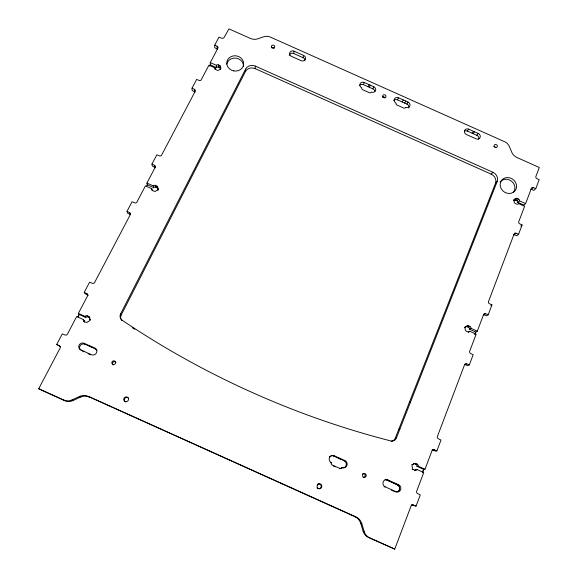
<?xml version="1.0" encoding="UTF-8"?>
<svg xmlns="http://www.w3.org/2000/svg" width="578" height="578" viewBox="0 0 578 578"><rect width="100%" height="100%" fill="white"/><g stroke="black" fill="none" stroke-linecap="round" stroke-linejoin="round"><path stroke-width="0.87" d="M530.842 189.266A1.582 1.416 38.3 0 1 531.42 189.389L533.891 190.4L535.806 188.609L539.173 179.671L536.752 178.501A1.59 1.416 37.7 0 1 535.871 176.543L539.296 167.497L517.064 157.563A9.436 8.388 35.1 0 1 511.725 152.166L509.355 146.501A8.395 7.5 34.1 0 0 504.63 141.718L270.425 37.115A8.374 7.478 12.6 0 0 263.72 36.782L257.918 38.784A9.407 8.359 11.6 0 1 250.346 38.408L228.967 28.9L224.199 37.281A2.11 1.879 9 0 1 221.475 38.141L218.975 37.122L214.749 45.127L214.734 47.757L217.126 48.92A1.582 1.416 8.4 0 1 217.603 49.267M215.03 69.411L215.038 67.901L208.94 65.169L201.252 79.778A1.611 1.452 6.5 0 1 199.164 80.458L196.643 79.424L192.041 88.145L192.163 90.565L194.591 91.75A1.611 1.459 5.6 0 1 195.075 92.104M216.367 67.85L216.389 65.321L210.291 62.597L217.877 48.184A1.59 1.423 8.4 0 0 217.155 46.298L214.749 45.127M217.126 48.92L217.155 46.298M218.34 67.416L218.376 64.888A1.597 1.438 8.3 0 0 216.389 65.321M219.683 68.016L219.727 65.487L218.376 64.888M219.727 65.487A1.597 1.438 8.4 0 1 220.594 67.2L220.55 69.468M120.961 319.085A5.296 5.05 -21 0 1 121.192 315.039L245.404 71.593L245.599 69.093A7.42 6.69 11.2 0 1 255.375 66.109L492.875 172.251A7.435 6.712 35.4 0 1 497.152 181.535L396.45 437.864A5.347 5.101 67.9 0 1 390.598 440.884A698.947 561.708 23.5 0 1 122.204 320.248A5.332 5.079 -20.8 0 1 120.592 313.89L245.599 69.093M245.404 71.593A7.377 6.654 11.2 0 1 255.122 68.616L255.375 66.109M289.238 55.495A3.222 2.89 14.7 0 1 293.689 53.494L294.115 51.182L303.616 55.423A3.237 2.904 15.6 0 1 305.285 59.353A3.237 2.904 15.6 0 1 301.051 60.654L291.536 56.398A3.237 2.897 14.7 0 1 289.874 52.468A3.237 2.897 14.7 0 1 294.115 51.182M305.04 60.155A3.222 2.89 15.5 0 0 303.139 57.721L303.616 55.423M359.697 85.334A3.215 2.897 21.2 0 1 363.432 84.648L364.227 82.495L373.742 86.743A3.237 2.912 22.1 0 1 375.483 90.71A3.237 2.912 22.1 0 1 371.322 92.039A1.568 1.409 21.9 0 1 369.306 92.69L362.63 89.706A1.568 1.409 21.3 0 1 361.792 87.784A3.237 2.912 21.2 0 1 360.058 83.824A3.237 2.912 21.2 0 1 364.227 82.495M411.731 504.825A1.835 1.72 76 0 1 411.948 504.897L416.066 506.126L420.3 494.905L417.591 493.576A1.835 1.72 73.7 0 1 416.673 491.199L423.732 472.558L416.991 469.531L415.654 469.676A1.799 1.698 71.1 0 1 414.737 470.405A1.799 1.698 71.1 0 0 415.784 469.661M432.091 449.886A1.785 1.676 67.4 0 1 432.727 450.016L435.451 451.122L436.91 450.862L440.985 440.053L438.326 438.753A1.777 1.676 64.9 0 1 437.409 436.455L464.611 364.66A1.72 1.604 54 0 1 466.677 363.793L469.329 364.884L473.165 354.704L470.586 353.447A1.712 1.597 52.2 0 1 469.683 351.265L476.164 334.156L469.741 331.273A1.691 1.575 49.3 0 1 467.754 331.851L466.33 331.208A1.691 1.582 49.2 0 1 465.304 329.287L465.369 329.128A1.691 1.575 49 0 1 466.395 326.462L466.453 326.303A1.691 1.575 48.9 0 1 468.433 325.732L469.856 326.368A1.691 1.575 49 0 1 470.882 328.282L477.298 331.158L483.613 314.497A1.683 1.553 47.9 0 1 485.628 313.673L488.237 314.735L491.943 304.924L489.407 303.688A1.669 1.546 46.6 0 1 488.504 301.572L514.124 233.953A1.626 1.474 41 0 1 516.067 233.194L518.596 234.227L522.086 224.979L519.629 223.78A1.618 1.459 40.2 0 1 518.733 221.771L524.6 206.303L518.466 203.557A1.604 1.445 38.5 0 1 516.595 204.056L515.236 203.449A1.604 1.445 38.4 0 1 514.239 201.671L514.297 201.52A1.604 1.445 38.3 0 1 515.222 199.092L515.28 198.948A1.604 1.445 38.3 0 1 517.151 198.456L518.502 199.063A1.604 1.445 38.4 0 1 519.506 200.833L525.633 203.572L531.413 188.312A1.597 1.423 38.3 0 1 533.313 187.59L535.806 188.609M422.352 472.681L423.595 469.401L424.982 469.257L432.019 450.681A1.792 1.691 67.3 0 1 434.172 449.742L436.91 450.862M474.798 334.395L475.651 332.162L477.298 331.158M422.489 472.674L423.732 469.387L417.034 466.381M474.964 334.294L475.81 332.061L469.43 329.2A1.683 1.568 49.1 0 0 468.411 327.293L466.995 326.657A1.683 1.568 49 0 0 465.03 327.227L466.453 326.303M84.178 321.072A1.792 1.691 -23.9 0 1 84.251 320.674L83.413 319.555L76.701 316.534L67.445 334.127A1.828 1.712 -26.4 0 1 65.068 335.009L62.294 333.882L56.709 344.452L59.397 345.781A1.842 1.727 -28.5 0 1 60.112 348.072L38.704 388.77L63.782 400.063A9.971 9.378 -34.9 0 0 72.062 399.925L79.179 396.609A11.235 10.614 -37.6 0 1 88.456 396.457L354.841 516.653A11.192 10.585 85.4 0 1 360.86 523.668L363.092 531.168A9.934 9.356 82.6 0 0 368.475 537.439L394.738 549.1L411.074 505.974A1.85 1.734 75.9 0 1 413.277 504.991L416.066 506.126M416.991 469.531A1.813 1.705 71 0 1 414.888 470.196L413.393 469.524A1.813 1.712 71 0 1 412.338 467.436L412.41 467.262A1.806 1.705 70.8 0 1 413.537 464.322L413.602 464.141A1.806 1.705 70.6 0 1 415.705 463.484L417.193 464.148A1.806 1.705 70.5 0 1 418.248 466.229L424.982 469.257M368.164 86.765L368.981 84.619M369.393 87.314L370.223 85.176M391.219 441.339A5.31 5.072 68.1 0 0 395.258 438.211L495.469 183.371L497.152 181.535M374.833 91.331A3.215 2.897 22.1 0 0 372.889 88.875L373.742 86.743M393.791 100.565A3.215 2.897 24.5 0 1 397.505 99.871L398.48 97.798L407.996 102.046A3.237 2.912 25.4 0 1 409.78 106.034A3.237 2.912 25.4 0 1 405.655 107.378A1.568 1.409 25.3 0 1 403.654 108.035L396.97 105.052A1.568 1.409 24.6 0 1 396.118 103.115A3.237 2.912 24.5 0 1 394.348 99.134A3.237 2.912 24.5 0 1 398.48 97.798M402.237 101.981L403.242 99.922M404.694 103.086L405.713 101.027M408.74 108.064A3.215 2.897 25.4 0 0 406.97 104.098L407.996 102.046M83.413 319.555A1.806 1.698 -23.8 0 0 84.301 321.556L85.782 322.228A1.806 1.698 -23.8 0 0 88.037 321.628L88.123 321.462A1.806 1.698 -23.6 0 0 89.568 318.68L89.662 318.507A1.799 1.698 -23.3 0 0 88.766 316.506L87.285 315.841A1.799 1.698 -23.3 0 0 85.038 316.433L78.341 313.421L87.567 295.885A1.785 1.676 -20.2 0 0 86.852 293.667L84.215 292.367L89.59 282.18L92.314 283.292A1.777 1.669 -17.9 0 0 94.633 282.454L130.281 214.684A1.712 1.597 -7.2 0 0 129.566 212.581L127.001 211.324L132.066 201.729L134.71 202.813A1.705 1.59 -5.5 0 0 136.935 202.04L145.432 185.892L151.826 188.753A1.691 1.575 -2.7 0 0 152.7 190.61L154.116 191.246A1.691 1.575 -2.5 0 0 156.233 190.733L156.313 190.581A1.683 1.568 -2.3 0 0 157.628 188.052L157.707 187.901A1.683 1.568 -2.2 0 0 156.826 186.051L155.417 185.415A1.683 1.568 -2.4 0 0 153.307 185.928L146.92 183.06L155.2 167.331A1.676 1.546 -1.2 0 0 154.478 165.286L151.956 164.051L156.848 154.803L159.441 155.865A1.669 1.539 0.1 0 0 161.616 155.128L195.205 91.281A1.618 1.467 5.7 0 0 194.483 89.337L192.041 88.145M220.594 67.2L220.521 67.337A1.597 1.438 8.4 0 1 219.322 69.642L219.25 69.779A1.597 1.438 8.2 0 1 217.256 70.22L215.905 69.613A1.597 1.438 8.1 0 1 215.038 67.901M77.907 316.787L79.128 314.468L85.876 317.575L85.038 316.433M146.545 186.195L147.289 184.787L153.64 187.633A1.676 1.561 -2.4 0 1 155.735 187.127L157.144 187.763A1.676 1.561 -2.3 0 1 158.018 189.598L157.939 189.75A1.676 1.561 -2.4 0 1 158.097 189.996M209.633 66.167L210.305 64.888L216.367 67.597A1.59 1.431 8.2 0 1 218.347 67.164L219.683 67.763A1.59 1.431 8.3 0 1 220.529 68.645M77.994 316.903L79.215 314.584L78.341 313.421M464.264 131.278A3.23 2.897 31.1 0 1 467.364 131.076L468.707 129.169L478.237 133.424A3.244 2.904 31.9 0 1 480.094 137.441A3.244 2.904 31.9 0 1 476.041 138.821L466.489 134.558A3.244 2.912 31.1 0 1 464.647 130.541A3.244 2.912 31.1 0 1 468.707 129.169M472.103 133.193L473.476 131.293M473.144 133.655L474.524 131.762M478.685 139.305A3.23 2.897 31.9 0 0 476.843 135.31L478.237 133.424M495.469 183.371A7.391 6.676 35.4 0 0 491.213 174.144L492.875 172.251M513.481 200.689L515.28 198.948M515.222 199.092L513.661 200.515A1.597 1.438 38.3 0 1 515.518 200.024L516.869 200.631A1.597 1.438 38.4 0 1 517.859 202.394L523.95 205.118M515.338 200.198L517.151 198.456M516.681 200.804L518.502 199.063M531.42 189.389L533.313 187.59M517.678 202.567L519.506 200.833M523.769 205.284L525.633 203.572M520.85 226.049L522.086 224.979M513.459 234.632A1.618 1.467 41 0 1 514.239 234.747L516.067 233.194M518.596 234.227L516.761 235.781L514.239 234.747M490.794 305.69L491.943 304.924M483.54 314.663A1.669 1.546 48 0 1 483.938 314.772L485.628 313.673M464.813 327.488L466.395 326.462M468.433 325.732L466.836 326.765A1.683 1.568 49 0 0 466.092 326.613M468.252 327.394L469.856 326.368M488.237 314.735L486.531 315.834L483.938 314.772M469.271 329.301L470.882 328.282M468.296 332.177L469.741 331.273M464.452 364.48A1.705 1.597 54.1 0 1 465.073 364.602L466.677 363.793M469.329 364.884L467.71 365.679L465.073 364.602M38.704 388.77L64.779 400.677A9.905 9.313 -35 0 0 73.001 400.54L80.075 397.245A11.163 10.541 -37.7 0 1 89.279 397.093M409.347 402.389L410.618 401.811M398.741 429.36L399.954 428.948M330.753 455.955A3.721 3.591 80.6 0 1 333.506 456.013L334.229 455.796L344.95 460.623A3.75 3.605 79.2 0 1 346.887 465.55A3.75 3.605 79.2 0 1 342.154 467.486A1.813 1.748 80.2 0 1 339.864 468.426L332.336 465.037A1.813 1.748 81.1 0 1 331.404 462.646A3.743 3.613 80.5 0 1 329.489 457.725A3.743 3.613 80.5 0 1 334.229 455.796M395.258 438.211L396.45 437.864M338.838 458.412L339.589 458.21M340.009 458.939L340.767 458.744M330.695 462.819L331.404 462.646M333.506 456.013L344.17 460.81L344.95 460.623M432.727 450.016L434.172 449.742M339.546 468.693A1.806 1.741 80.4 0 0 341.388 467.631L342.154 467.486M415.705 463.484L414.375 463.664L415.994 464.315M412.222 464.502L413.537 464.322M417.193 464.148L415.857 464.329A1.799 1.698 70.7 0 1 416.904 466.395L418.248 466.229M412.208 469.654L413.393 469.524M398.618 484.761L387.881 479.935L386.725 480.007L397.397 484.805L398.618 484.761A3.786 3.576 75.3 0 1 400.619 489.725A3.786 3.576 75.3 0 1 395.952 491.683L385.186 486.842L384.045 486.871M411.948 504.897L413.277 504.991M354.841 516.653L355.802 516.819A11.264 10.657 85.3 0 1 361.864 523.885L364.111 531.435A9.999 9.421 82.5 0 0 369.53 537.75L394.738 549.1M360.86 523.668L361.864 523.885M363.092 531.168L364.111 531.435M368.475 537.439L369.53 537.75M293.689 53.494L303.139 57.721M363.432 84.648L372.889 88.875M397.505 99.871L406.97 104.098M467.364 131.076L476.843 135.31M255.122 68.616L491.213 174.144M83.983 351.836L80.739 349.885A3.771 3.562 -27.9 0 1 79.128 345.109A3.771 3.562 -27.9 0 1 84.15 343.318L94.828 348.122L95.529 348.975A3.743 3.547 -28.6 0 1 96.952 350.152M84.15 343.318L84.908 344.192L95.529 348.975M80.739 349.885L91.454 354.704A3.764 3.569 -28.5 0 0 96.461 352.905A3.764 3.569 -28.5 0 0 94.828 348.122M88.073 353.671L90.529 354.776M391.566 490.202L394.861 491.683M333.116 465.868L335.363 466.88M88.456 396.457L355.802 516.819M155.453 167.822A1.669 1.539 -1.3 0 0 154.839 167.295L152.332 166.074L151.956 164.051M130.585 214.713A1.705 1.59 -7.3 0 0 130.086 214.33L127.543 213.087L127.001 211.324M88.181 295.344A1.777 1.669 -20.3 0 0 87.668 294.946L85.045 293.66L84.215 292.367M63.782 400.063L64.779 400.677M72.062 399.925L73.001 400.54M79.179 396.609L80.075 397.245M56.709 344.452L60.408 346.742L59.397 345.781M89.489 345.716L90.219 346.583M91.808 346.764L92.523 347.624M89.568 318.68L90.378 319.807M87.285 315.841L88.102 316.982M90.464 319.634L90.298 319.692A1.792 1.691 -23.7 0 1 90.464 319.952M88.766 316.506L89.576 317.647L88.022 316.867A1.792 1.691 -23.4 0 0 85.79 317.459M86.852 293.667L87.668 294.946M120.592 313.89L121.192 315.039M129.566 212.581L130.086 214.33M146.92 183.06L147.325 184.982M151.826 188.753L152.166 190.451M153.307 185.928L153.676 187.821M155.417 185.415L155.771 187.315M156.826 186.051L157.173 187.951M157.707 187.901L157.967 189.938M154.478 165.286L154.839 167.295M194.483 89.337L194.591 91.75M210.291 62.597L210.305 65.141M385.186 486.842A3.779 3.584 75.9 0 1 383.207 481.893A3.779 3.584 75.9 0 1 387.881 479.935M514.117 200.154A1.597 1.438 38.3 0 1 514.456 200.067M397.397 484.805A3.757 3.555 75.4 0 1 399.6 487.81M399.608 488.793A3.757 3.555 75.4 0 1 399.376 489.732M398.921 490.57A3.757 3.555 75.4 0 1 397.469 491.726M121.886 320.58A5.296 5.05 -21 0 1 121.207 319.62M134.775 329.308A695.197 559.482 23.5 0 1 132.514 327.834M113.093 364.978A1.929 1.835 -30.3 0 1 113.115 362.182A1.929 1.835 -30.3 0 1 115.954 362.449M362.644 473.75A1.929 1.842 77.8 0 1 365.188 475.326A1.929 1.842 77.8 0 1 363.114 477.45M271.776 47.916A1.662 1.488 13 0 1 274.088 48.357M493.793 146.501A1.669 1.496 33.6 0 1 495.534 147.542M413.53 463.52A1.799 1.698 70.7 0 1 414.505 463.643M411.753 464.64A1.799 1.698 70.9 0 1 412.352 464.481M84.561 322.221A1.792 1.691 -23.9 0 1 84.171 320.566M89.496 317.532A1.792 1.691 -23.5 0 1 89.843 317.741M464.401 327.524A1.683 1.568 49.1 0 1 464.676 327.43M395.764 491.95A3.764 3.555 75.4 0 0 397.52 484.805L386.841 480A3.757 3.562 76 0 0 385.013 479.718M80.104 349.546A3.75 3.54 -28.1 0 1 84.908 344.192M317.445 484.35A2.442 2.348 87.1 0 1 320.725 484.855A2.442 2.348 87.1 0 1 320.248 488.265A2.442 2.348 87.1 0 1 316.968 487.76M125.607 401.985A2.442 2.334 -37.9 0 1 124.877 398.321A2.442 2.334 -37.9 0 1 128.677 398.415M329.272 457.09A3.721 3.591 80.6 0 1 329.937 456.425M342.292 467.898A3.728 3.584 79.4 0 1 341.388 467.631M344.17 460.81A3.728 3.584 79.4 0 1 343.231 467.913M500.093 181.962A8.468 7.622 36.9 0 1 511.458 181.124A8.468 7.622 36.9 0 1 513.495 192.301M382.405 97.068A1.662 1.496 23.3 0 1 384.919 97.848M226.793 64.136A8.439 7.593 9.8 0 1 236.135 58.176A8.439 7.593 9.8 0 1 243.483 66.564M271.458 46.262L271.544 47.042A1.676 1.496 13.1 0 0 274.08 47.83L274.239 47.699A1.257 1.12 13.1 0 0 274.687 47.064L274.745 46.876A1.676 1.496 13.1 0 0 271.581 45.886L271.458 46.262M317.322 485.296L317.156 485.91A2.457 2.355 87 0 0 319.966 488.677A2.457 2.355 87 0 0 321.491 484.993A2.457 2.355 87 0 0 317.633 484.747L317.322 485.296M362.883 474.227L362.637 474.668A1.944 1.857 77.7 0 0 364.436 477.377A1.944 1.857 77.7 0 0 366.004 474.574A1.944 1.857 77.7 0 0 362.883 474.227M501.632 180.3L500.642 182.041A8.511 7.651 36.8 0 0 509.081 193.486A8.511 7.651 36.8 0 0 515.475 182.243A8.511 7.651 36.8 0 0 501.632 180.3M233.801 70.913L231.684 70.256A8.482 7.63 9.8 0 1 229.733 57.41A8.482 7.63 9.8 0 1 243.367 61.651A8.482 7.63 9.8 0 1 233.801 70.913M383.019 97.097A1.669 1.503 23.3 0 0 385.844 96.931A1.669 1.503 23.3 0 0 384.088 94.72A1.669 1.503 23.3 0 0 383.019 97.097M113.324 364.537A1.936 1.85 -30.2 0 0 115.528 362.023A1.936 1.85 -30.2 0 0 112.277 361.503A1.936 1.85 -30.2 0 0 113.324 364.537M494.255 146.53A1.676 1.503 33.6 0 0 497.058 147.043A1.676 1.503 33.6 0 0 495.873 144.493A1.676 1.503 33.6 0 0 494.255 146.53M126.307 401.638A2.457 2.348 -37.7 0 0 128.172 397.859A2.457 2.348 -37.7 0 0 123.995 398.293A2.457 2.348 -37.7 0 0 126.307 401.638"/></g></svg>
